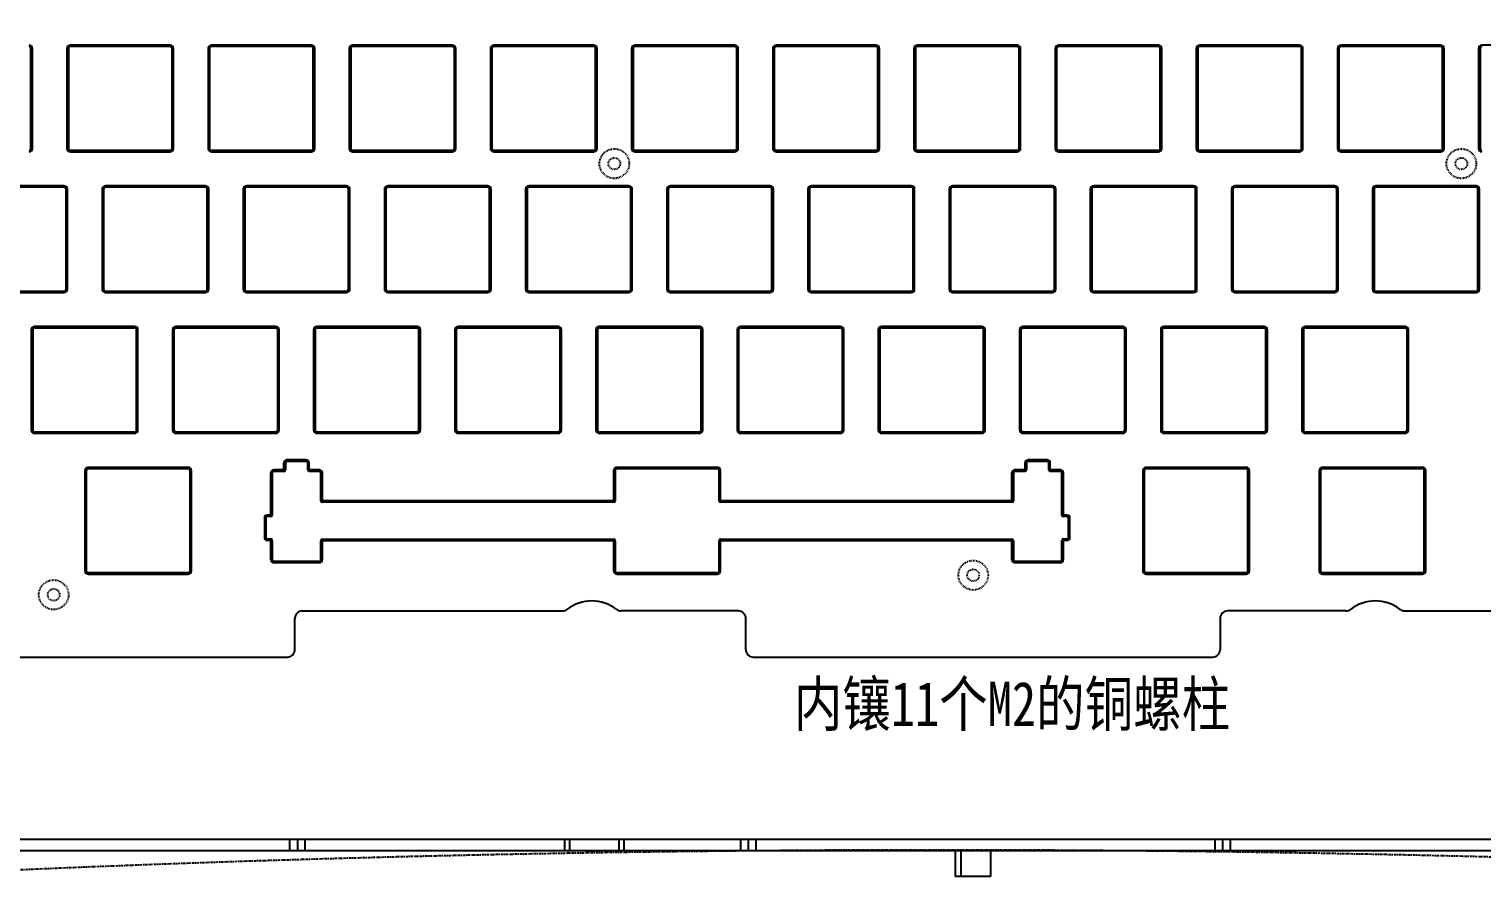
# Model space of a CAD drawing. Header units: inches. Extents: x 1285 to 1753, y 37 to 311.
# Drawn here: x 1398.5 to 1594.5, y 90.6 to 207.4 of the extents above; entities that cross this region are included whole.
import ezdxf

# ---------------------------------------------------------------- set-up
doc = ezdxf.new("R2010")
doc.units = ezdxf.units.IN
doc.header["$LTSCALE"] = 0.909449
doc.header["$MEASUREMENT"] = 0
doc.header["$PDMODE"] = 3
doc.header["$PDSIZE"] = 0.3125
for name, pattern in [('CENTER', [0.6, 0.375, -0.075, 0.075, -0.075]), ('HIDDEN', [0.2, 0.1, -0.1]), ('PHANTOM', [0.8, 0.45, -0.05, 0.1, -0.05, 0.1, -0.05])]:
    doc.linetypes.add(name, pattern=pattern)
doc.layers.get('0').update_dxf_attribs({"linetype": 'CONTINUOUS'})
doc.layers.get('Defpoints').update_dxf_attribs({"linetype": 'CONTINUOUS'})
for name, color, linetype in [('DEFAULT_2', 8, 'HIDDEN'), ('DEFAULT_3', 7, 'PHANTOM'), ('文字', 4, 'CONTINUOUS')]:
    doc.layers.add(name, color=color, linetype=linetype)
doc.styles.get("Standard").update_dxf_attribs({"font": 'txt', "width": 0.8})
doc.dimstyles.get("Standard").update_dxf_attribs({"dimtxt": 6, "dimasz": 4.5, "dimexe": 1, "dimexo": 1, "dimgap": 0.09, "dimtad": 0, "dimzin": 1, "dimdsep": 46, "dimtxsty": 'Standard', "dimcen": 0.09, "dimclrd": 5, "dimclre": 5, "dimclrt": 1, "dimadec": 0, "dimazin": 0, "dimtp": 0.01, "dimtm": 0.01, "dimtfac": 1, "dimtofl": 0, "dimtmove": 0, "dimatfit": 3, "dimfxl": 1, "dimtolj": 1, "dimtzin": 4, "dimarcsym": 0})

# ---------------------------------------------------------------- blocks, each defined once
blk = doc.blocks.new('*D6')
at = {"layer": 'DEFAULT_3', "color": 3, "linetype": 'ByBlock', "lineweight": -2, "transparency": 16777216}
for p, q in [((1348.86, 160.98), (1348.86, 304)), ((1705.56, 160.98), (1705.56, 304)), ((1353.36, 303), (1426.55, 303)), ((1701.06, 303), (1463.53, 303))]:
    blk.add_line(p, q, dxfattribs=at)
at = {"layer": 'DEFAULT_3', "color": 3, "linetype": 'ByBlock', "transparency": 16777216}
for points in [[(1353.36, 303.75), (1353.36, 302.25), (1348.86, 303)], [(1701.06, 302.25), (1701.06, 303.75), (1705.56, 303)]]:
    blk.add_solid(points, dxfattribs=at)
at = {"layer": 'Defpoints', "color": 0, "linetype": 'ByBlock', "transparency": 16777216}
for p in [(1705.56, 303), (1348.86, 159.98), (1705.56, 159.98)]:
    blk.add_point(p, dxfattribs=at)
at = {"layer": 'DEFAULT_3', "color": 3, "linetype": 'ByBlock', "transparency": 16777216, "insert": (1445.04, 303), "char_height": 6, "attachment_point": 5}
blk.add_mtext('356.70%%P0.1', dxfattribs=at)

msp = doc.modelspace()

# ---------------------------------------------------------------- linework, layer by layer
at = {"color": 7, "linetype": 'Continuous'}
for p, q in [((1398.737, 191.265), (1398.737, 204.765)), ((1398.937, 204.765), (1398.737, 204.765)), ((1398.937, 191.265), (1398.937, 204.765)), ((1403.587, 204.765), (1403.587, 191.265)), ((1403.787, 204.765), (1403.587, 204.765)), ((1403.787, 204.765), (1403.787, 191.265)), ((1404.037, 205.215), (1404.037, 205.015)), ((1417.537, 205.215), (1404.037, 205.215)), ((1417.537, 205.015), (1404.037, 205.015)), ((1417.537, 205.015), (1417.537, 205.215)), ((1417.787, 191.265), (1417.787, 204.765)), ((1417.987, 204.765), (1417.787, 204.765)), ((1417.987, 191.265), (1417.987, 204.765)), ((1422.637, 204.765), (1422.637, 191.265)), ((1422.837, 204.765), (1422.637, 204.765)), ((1422.837, 204.765), (1422.837, 191.265)), ((1423.087, 205.215), (1423.087, 205.015)), ((1436.587, 205.215), (1423.087, 205.215)), ((1436.587, 205.015), (1423.087, 205.015)), ((1436.587, 205.015), (1436.587, 205.215)), ((1436.837, 191.265), (1436.837, 204.765)), ((1437.037, 204.765), (1436.837, 204.765)), ((1437.037, 191.265), (1437.037, 204.765)), ((1441.687, 204.765), (1441.687, 191.265)), ((1441.887, 204.765), (1441.687, 204.765)), ((1441.887, 204.765), (1441.887, 191.265)), ((1442.137, 205.215), (1442.137, 205.015)), ((1455.637, 205.215), (1442.137, 205.215)), ((1455.637, 205.015), (1442.137, 205.015)), ((1455.637, 205.015), (1455.637, 205.215)), ((1455.887, 191.265), (1455.887, 204.765)), ((1456.087, 204.765), (1455.887, 204.765)), ((1456.087, 191.265), (1456.087, 204.765)), ((1460.737, 204.765), (1460.737, 191.265)), ((1460.937, 204.765), (1460.737, 204.765)), ((1460.937, 204.765), (1460.937, 191.265)), ((1461.187, 205.215), (1461.187, 205.015)), ((1474.687, 205.215), (1461.187, 205.215)), ((1474.687, 205.015), (1461.187, 205.015)), ((1474.687, 205.015), (1474.687, 205.215)), ((1474.937, 191.265), (1474.937, 204.765)), ((1475.137, 204.765), (1474.937, 204.765)), ((1475.137, 191.265), (1475.137, 204.765)), ((1479.787, 204.765), (1479.787, 191.265)), ((1479.987, 204.765), (1479.787, 204.765)), ((1479.987, 204.765), (1479.987, 191.265)), ((1480.237, 205.215), (1480.237, 205.015)), ((1493.737, 205.215), (1480.237, 205.215)), ((1493.737, 205.015), (1480.237, 205.015)), ((1493.737, 205.015), (1493.737, 205.215)), ((1493.987, 191.265), (1493.987, 204.765)), ((1494.187, 204.765), (1493.987, 204.765)), ((1494.187, 191.265), (1494.187, 204.765)), ((1498.837, 204.765), (1498.837, 191.265)), ((1499.037, 204.765), (1498.837, 204.765)), ((1499.037, 204.765), (1499.037, 191.265)), ((1499.287, 205.215), (1499.287, 205.015)), ((1512.787, 205.215), (1499.287, 205.215)), ((1512.787, 205.015), (1499.287, 205.015)), ((1512.787, 205.015), (1512.787, 205.215)), ((1513.037, 191.265), (1513.037, 204.765)), ((1513.237, 204.765), (1513.037, 204.765)), ((1513.237, 191.265), (1513.237, 204.765)), ((1517.887, 204.765), (1517.887, 191.265)), ((1518.087, 204.765), (1517.887, 204.765)), ((1518.087, 204.765), (1518.087, 191.265)), ((1518.337, 205.215), (1518.337, 205.015)), ((1531.837, 205.215), (1518.337, 205.215)), ((1531.837, 205.015), (1518.337, 205.015)), ((1531.837, 205.015), (1531.837, 205.215)), ((1532.087, 191.265), (1532.087, 204.765)), ((1532.287, 204.765), (1532.087, 204.765)), ((1532.287, 191.265), (1532.287, 204.765)), ((1536.937, 204.765), (1536.937, 191.265)), ((1537.137, 204.765), (1536.937, 204.765)), ((1537.137, 204.765), (1537.137, 191.265)), ((1537.387, 205.215), (1537.387, 205.015)), ((1550.887, 205.215), (1537.387, 205.215)), ((1550.887, 205.015), (1537.387, 205.015)), ((1550.887, 205.015), (1550.887, 205.215)), ((1551.337, 204.765), (1551.137, 204.765)), ((1551.137, 191.265), (1551.137, 204.765)), ((1551.337, 191.265), (1551.337, 204.765)), ((1556.187, 204.765), (1555.987, 204.765)), ((1555.987, 204.765), (1555.987, 191.265)), ((1556.187, 204.765), (1556.187, 191.265)), ((1569.937, 205.215), (1556.437, 205.215)), ((1556.437, 205.215), (1556.437, 205.015)), ((1569.937, 205.015), (1556.437, 205.015)), ((1569.937, 205.015), (1569.937, 205.215)), ((1570.387, 204.765), (1570.187, 204.765)), ((1570.187, 191.265), (1570.187, 204.765)), ((1570.387, 191.265), (1570.387, 204.765)), ((1575.237, 204.765), (1575.037, 204.765)), ((1575.037, 204.765), (1575.037, 191.265)), ((1575.237, 204.765), (1575.237, 191.265)), ((1588.987, 205.215), (1575.487, 205.215)), ((1575.487, 205.215), (1575.487, 205.015)), ((1588.987, 205.015), (1575.487, 205.015)), ((1588.987, 205.015), (1588.987, 205.215)), ((1589.437, 204.765), (1589.237, 204.765)), ((1589.237, 191.265), (1589.237, 204.765)), ((1589.437, 191.265), (1589.437, 204.765)), ((1594.287, 204.765), (1594.087, 204.765)), ((1594.087, 204.765), (1594.087, 191.265)), ((1594.287, 204.765), (1594.287, 191.265)), ((1608.037, 205.215), (1594.537, 205.215)), ((1398.737, 191.265), (1398.937, 191.265)), ((1403.587, 191.265), (1403.787, 191.265)), ((1404.037, 191.015), (1404.037, 190.815)), ((1404.037, 191.015), (1417.537, 191.015)), ((1404.037, 190.815), (1417.537, 190.815)), ((1417.537, 190.815), (1417.537, 191.015)), ((1417.787, 191.265), (1417.987, 191.265)), ((1422.637, 191.265), (1422.837, 191.265)), ((1423.087, 191.015), (1423.087, 190.815)), ((1423.087, 191.015), (1436.587, 191.015)), ((1423.087, 190.815), (1436.587, 190.815)), ((1436.587, 190.815), (1436.587, 191.015)), ((1436.837, 191.265), (1437.037, 191.265)), ((1441.687, 191.265), (1441.887, 191.265)), ((1442.137, 191.015), (1442.137, 190.815)), ((1442.137, 191.015), (1455.637, 191.015)), ((1442.137, 190.815), (1455.637, 190.815)), ((1455.637, 190.815), (1455.637, 191.015)), ((1455.887, 191.265), (1456.087, 191.265)), ((1460.737, 191.265), (1460.937, 191.265)), ((1461.187, 191.015), (1461.187, 190.815)), ((1461.187, 191.015), (1474.687, 191.015)), ((1461.187, 190.815), (1474.687, 190.815)), ((1474.687, 190.815), (1474.687, 191.015)), ((1474.937, 191.265), (1475.137, 191.265)), ((1479.787, 191.265), (1479.987, 191.265)), ((1480.237, 191.015), (1480.237, 190.815)), ((1480.237, 191.015), (1493.737, 191.015)), ((1480.237, 190.815), (1493.737, 190.815)), ((1493.737, 190.815), (1493.737, 191.015)), ((1493.987, 191.265), (1494.187, 191.265)), ((1498.837, 191.265), (1499.037, 191.265)), ((1499.287, 191.015), (1499.287, 190.815)), ((1499.287, 191.015), (1512.787, 191.015)), ((1499.287, 190.815), (1512.787, 190.815)), ((1512.787, 190.815), (1512.787, 191.015)), ((1513.037, 191.265), (1513.237, 191.265)), ((1517.887, 191.265), (1518.087, 191.265)), ((1518.337, 191.015), (1518.337, 190.815)), ((1518.337, 191.015), (1531.837, 191.015)), ((1518.337, 190.815), (1531.837, 190.815)), ((1531.837, 190.815), (1531.837, 191.015)), ((1532.087, 191.265), (1532.287, 191.265)), ((1536.937, 191.265), (1537.137, 191.265)), ((1537.387, 191.015), (1550.887, 191.015)), ((1537.387, 191.015), (1537.387, 190.815)), ((1537.387, 190.815), (1550.887, 190.815)), ((1550.887, 190.815), (1550.887, 191.015)), ((1551.137, 191.265), (1551.337, 191.265)), ((1555.987, 191.265), (1556.187, 191.265)), ((1556.437, 191.015), (1569.937, 191.015)), ((1556.437, 191.015), (1556.437, 190.815)), ((1556.437, 190.815), (1569.937, 190.815)), ((1569.937, 190.815), (1569.937, 191.015)), ((1570.187, 191.265), (1570.387, 191.265)), ((1575.037, 191.265), (1575.237, 191.265)), ((1575.487, 191.015), (1588.987, 191.015)), ((1575.487, 191.015), (1575.487, 190.815)), ((1575.487, 190.815), (1588.987, 190.815)), ((1588.987, 190.815), (1588.987, 191.015)), ((1589.237, 191.265), (1589.437, 191.265)), ((1594.087, 191.265), (1594.287, 191.265)), ((1403.237, 186.215), (1389.737, 186.215)), ((1403.237, 186.015), (1389.737, 186.015)), ((1403.237, 186.015), (1403.237, 186.215)), ((1403.487, 172.265), (1403.487, 185.765)), ((1403.687, 185.765), (1403.487, 185.765)), ((1403.687, 172.265), (1403.687, 185.765)), ((1408.337, 185.765), (1408.337, 172.265)), ((1408.537, 185.765), (1408.337, 185.765)), ((1408.537, 185.765), (1408.537, 172.265)), ((1408.787, 186.215), (1408.787, 186.015)), ((1422.287, 186.215), (1408.787, 186.215)), ((1422.287, 186.015), (1408.787, 186.015)), ((1422.287, 186.015), (1422.287, 186.215)), ((1422.537, 172.265), (1422.537, 185.765)), ((1422.737, 185.765), (1422.537, 185.765)), ((1422.737, 172.265), (1422.737, 185.765)), ((1427.387, 185.765), (1427.387, 172.265)), ((1427.587, 185.765), (1427.387, 185.765)), ((1427.587, 185.765), (1427.587, 172.265)), ((1427.837, 186.215), (1427.837, 186.015)), ((1441.337, 186.215), (1427.837, 186.215)), ((1441.337, 186.015), (1427.837, 186.015)), ((1441.337, 186.015), (1441.337, 186.215)), ((1441.587, 172.265), (1441.587, 185.765)), ((1441.787, 185.765), (1441.587, 185.765)), ((1441.787, 172.265), (1441.787, 185.765)), ((1446.437, 185.765), (1446.437, 172.265)), ((1446.637, 185.765), (1446.437, 185.765)), ((1446.637, 185.765), (1446.637, 172.265)), ((1446.887, 186.215), (1446.887, 186.015)), ((1460.387, 186.215), (1446.887, 186.215)), ((1460.387, 186.015), (1446.887, 186.015)), ((1460.387, 186.015), (1460.387, 186.215)), ((1460.637, 172.265), (1460.637, 185.765)), ((1460.837, 185.765), (1460.637, 185.765)), ((1460.837, 172.265), (1460.837, 185.765)), ((1465.487, 185.765), (1465.487, 172.265)), ((1465.687, 185.765), (1465.487, 185.765)), ((1465.687, 185.765), (1465.687, 172.265)), ((1465.937, 186.215), (1465.937, 186.015)), ((1479.437, 186.215), (1465.937, 186.215)), ((1479.437, 186.015), (1465.937, 186.015)), ((1479.437, 186.015), (1479.437, 186.215)), ((1479.687, 172.265), (1479.687, 185.765)), ((1479.887, 185.765), (1479.687, 185.765)), ((1479.887, 172.265), (1479.887, 185.765)), ((1484.537, 185.765), (1484.537, 172.265)), ((1484.737, 185.765), (1484.537, 185.765)), ((1484.737, 185.765), (1484.737, 172.265)), ((1484.987, 186.215), (1484.987, 186.015)), ((1498.487, 186.215), (1484.987, 186.215)), ((1498.487, 186.015), (1484.987, 186.015)), ((1498.487, 186.015), (1498.487, 186.215)), ((1498.737, 172.265), (1498.737, 185.765)), ((1498.937, 185.765), (1498.737, 185.765)), ((1498.937, 172.265), (1498.937, 185.765)), ((1503.587, 185.765), (1503.587, 172.265)), ((1503.787, 185.765), (1503.587, 185.765)), ((1503.787, 185.765), (1503.787, 172.265)), ((1504.037, 186.215), (1504.037, 186.015)), ((1517.537, 186.215), (1504.037, 186.215)), ((1517.537, 186.015), (1504.037, 186.015)), ((1517.537, 186.015), (1517.537, 186.215)), ((1517.787, 172.265), (1517.787, 185.765)), ((1517.987, 185.765), (1517.787, 185.765)), ((1517.987, 172.265), (1517.987, 185.765)), ((1522.637, 185.765), (1522.637, 172.265)), ((1522.837, 185.765), (1522.637, 185.765)), ((1522.837, 185.765), (1522.837, 172.265)), ((1523.087, 186.215), (1523.087, 186.015)), ((1536.587, 186.215), (1523.087, 186.215)), ((1536.587, 186.015), (1523.087, 186.015)), ((1536.587, 186.015), (1536.587, 186.215)), ((1537.037, 185.765), (1536.837, 185.765)), ((1536.837, 172.265), (1536.837, 185.765)), ((1537.037, 172.265), (1537.037, 185.765)), ((1541.887, 185.765), (1541.687, 185.765)), ((1541.687, 185.765), (1541.687, 172.265)), ((1541.887, 185.765), (1541.887, 172.265)), ((1555.637, 186.215), (1542.137, 186.215)), ((1542.137, 186.215), (1542.137, 186.015)), ((1555.637, 186.015), (1542.137, 186.015)), ((1555.637, 186.015), (1555.637, 186.215)), ((1556.087, 185.765), (1555.887, 185.765)), ((1555.887, 172.265), (1555.887, 185.765)), ((1556.087, 172.265), (1556.087, 185.765)), ((1560.937, 185.765), (1560.737, 185.765)), ((1560.737, 185.765), (1560.737, 172.265)), ((1560.937, 185.765), (1560.937, 172.265)), ((1574.687, 186.215), (1561.187, 186.215)), ((1561.187, 186.215), (1561.187, 186.015)), ((1574.687, 186.015), (1561.187, 186.015)), ((1574.687, 186.015), (1574.687, 186.215)), ((1575.137, 185.765), (1574.937, 185.765)), ((1574.937, 172.265), (1574.937, 185.765)), ((1575.137, 172.265), (1575.137, 185.765)), ((1579.987, 185.765), (1579.787, 185.765)), ((1579.787, 185.765), (1579.787, 172.265)), ((1579.987, 185.765), (1579.987, 172.265)), ((1593.737, 186.215), (1580.237, 186.215)), ((1580.237, 186.215), (1580.237, 186.015)), ((1593.737, 186.015), (1580.237, 186.015)), ((1593.737, 186.015), (1593.737, 186.215)), ((1594.187, 185.765), (1593.987, 185.765)), ((1593.987, 172.265), (1593.987, 185.765)), ((1594.187, 172.265), (1594.187, 185.765)), ((1389.737, 172.015), (1403.237, 172.015)), ((1389.737, 171.815), (1403.237, 171.815)), ((1403.237, 171.815), (1403.237, 172.015)), ((1403.487, 172.265), (1403.687, 172.265)), ((1408.337, 172.265), (1408.537, 172.265)), ((1408.787, 172.015), (1408.787, 171.815)), ((1408.787, 172.015), (1422.287, 172.015)), ((1408.787, 171.815), (1422.287, 171.815)), ((1422.287, 171.815), (1422.287, 172.015)), ((1422.537, 172.265), (1422.737, 172.265)), ((1427.387, 172.265), (1427.587, 172.265)), ((1427.837, 172.015), (1427.837, 171.815)), ((1427.837, 172.015), (1441.337, 172.015)), ((1427.837, 171.815), (1441.337, 171.815)), ((1441.337, 171.815), (1441.337, 172.015)), ((1441.587, 172.265), (1441.787, 172.265)), ((1446.437, 172.265), (1446.637, 172.265)), ((1446.887, 172.015), (1446.887, 171.815)), ((1446.887, 172.015), (1460.387, 172.015)), ((1446.887, 171.815), (1460.387, 171.815)), ((1460.387, 171.815), (1460.387, 172.015)), ((1460.637, 172.265), (1460.837, 172.265)), ((1465.487, 172.265), (1465.687, 172.265)), ((1465.937, 172.015), (1465.937, 171.815)), ((1465.937, 172.015), (1479.437, 172.015)), ((1465.937, 171.815), (1479.437, 171.815)), ((1479.437, 171.815), (1479.437, 172.015)), ((1479.687, 172.265), (1479.887, 172.265)), ((1484.537, 172.265), (1484.737, 172.265)), ((1484.987, 172.015), (1484.987, 171.815)), ((1484.987, 172.015), (1498.487, 172.015)), ((1484.987, 171.815), (1498.487, 171.815)), ((1498.487, 171.815), (1498.487, 172.015)), ((1498.737, 172.265), (1498.937, 172.265)), ((1503.587, 172.265), (1503.787, 172.265)), ((1504.037, 172.015), (1504.037, 171.815)), ((1504.037, 172.015), (1517.537, 172.015)), ((1504.037, 171.815), (1517.537, 171.815)), ((1517.537, 171.815), (1517.537, 172.015)), ((1517.787, 172.265), (1517.987, 172.265)), ((1522.637, 172.265), (1522.837, 172.265)), ((1523.087, 172.015), (1536.587, 172.015)), ((1523.087, 172.015), (1523.087, 171.815)), ((1523.087, 171.815), (1536.587, 171.815)), ((1536.587, 171.815), (1536.587, 172.015)), ((1536.837, 172.265), (1537.037, 172.265)), ((1541.687, 172.265), (1541.887, 172.265)), ((1542.137, 172.015), (1555.637, 172.015)), ((1542.137, 172.015), (1542.137, 171.815)), ((1542.137, 171.815), (1555.637, 171.815)), ((1555.637, 171.815), (1555.637, 172.015)), ((1555.887, 172.265), (1556.087, 172.265)), ((1560.737, 172.265), (1560.937, 172.265)), ((1561.187, 172.015), (1574.687, 172.015)), ((1561.187, 172.015), (1561.187, 171.815)), ((1561.187, 171.815), (1574.687, 171.815)), ((1574.687, 171.815), (1574.687, 172.015)), ((1574.937, 172.265), (1575.137, 172.265)), ((1579.787, 172.265), (1579.987, 172.265)), ((1580.237, 172.015), (1593.737, 172.015)), ((1580.237, 172.015), (1580.237, 171.815)), ((1580.237, 171.815), (1593.737, 171.815)), ((1593.737, 171.815), (1593.737, 172.015)), ((1593.987, 172.265), (1594.187, 172.265)), ((1398.787, 166.765), (1398.787, 153.265)), ((1398.987, 166.765), (1398.787, 166.765)), ((1398.987, 166.765), (1398.987, 153.265)), ((1399.237, 167.215), (1399.237, 167.015)), ((1412.737, 167.215), (1399.237, 167.215)), ((1412.737, 167.015), (1399.237, 167.015)), ((1412.737, 167.015), (1412.737, 167.215)), ((1412.987, 153.265), (1412.987, 166.765)), ((1413.187, 166.765), (1412.987, 166.765)), ((1413.187, 153.265), (1413.187, 166.765)), ((1417.837, 166.765), (1417.837, 153.265)), ((1418.037, 166.765), (1417.837, 166.765)), ((1418.037, 166.765), (1418.037, 153.265)), ((1418.287, 167.215), (1418.287, 167.015)), ((1431.787, 167.215), (1418.287, 167.215)), ((1431.787, 167.015), (1418.287, 167.015)), ((1431.787, 167.015), (1431.787, 167.215)), ((1432.037, 153.265), (1432.037, 166.765)), ((1432.237, 166.765), (1432.037, 166.765)), ((1432.237, 153.265), (1432.237, 166.765)), ((1436.887, 166.765), (1436.887, 153.265)), ((1437.087, 166.765), (1436.887, 166.765)), ((1437.087, 166.765), (1437.087, 153.265)), ((1437.337, 167.215), (1437.337, 167.015)), ((1450.837, 167.215), (1437.337, 167.215)), ((1450.837, 167.015), (1437.337, 167.015)), ((1450.837, 167.015), (1450.837, 167.215)), ((1451.087, 153.265), (1451.087, 166.765)), ((1451.287, 166.765), (1451.087, 166.765)), ((1451.287, 153.265), (1451.287, 166.765)), ((1455.937, 166.765), (1455.937, 153.265)), ((1456.137, 166.765), (1455.937, 166.765)), ((1456.137, 166.765), (1456.137, 153.265)), ((1456.387, 167.215), (1456.387, 167.015)), ((1469.887, 167.215), (1456.387, 167.215)), ((1469.887, 167.015), (1456.387, 167.015)), ((1469.887, 167.015), (1469.887, 167.215)), ((1470.137, 153.265), (1470.137, 166.765)), ((1470.337, 166.765), (1470.137, 166.765)), ((1470.337, 153.265), (1470.337, 166.765)), ((1474.987, 166.765), (1474.987, 153.265)), ((1475.187, 166.765), (1474.987, 166.765)), ((1475.187, 166.765), (1475.187, 153.265)), ((1475.437, 167.215), (1475.437, 167.015)), ((1488.937, 167.215), (1475.437, 167.215)), ((1488.937, 167.015), (1475.437, 167.015)), ((1488.937, 167.015), (1488.937, 167.215)), ((1489.187, 153.265), (1489.187, 166.765)), ((1489.387, 166.765), (1489.187, 166.765)), ((1489.387, 153.265), (1489.387, 166.765)), ((1494.037, 166.765), (1494.037, 153.265)), ((1494.237, 166.765), (1494.037, 166.765)), ((1494.237, 166.765), (1494.237, 153.265)), ((1494.487, 167.215), (1494.487, 167.015)), ((1507.987, 167.215), (1494.487, 167.215)), ((1507.987, 167.015), (1494.487, 167.015)), ((1507.987, 167.015), (1507.987, 167.215)), ((1508.437, 166.765), (1508.237, 166.765)), ((1508.237, 153.265), (1508.237, 166.765)), ((1508.437, 153.265), (1508.437, 166.765)), ((1513.287, 166.765), (1513.087, 166.765)), ((1513.087, 166.765), (1513.087, 153.265)), ((1513.287, 166.765), (1513.287, 153.265)), ((1527.037, 167.215), (1513.537, 167.215)), ((1513.537, 167.215), (1513.537, 167.015)), ((1527.037, 167.015), (1513.537, 167.015)), ((1527.037, 167.015), (1527.037, 167.215)), ((1527.487, 166.765), (1527.287, 166.765)), ((1527.287, 153.265), (1527.287, 166.765)), ((1527.487, 153.265), (1527.487, 166.765)), ((1532.337, 166.765), (1532.137, 166.765)), ((1532.137, 166.765), (1532.137, 153.265)), ((1532.337, 166.765), (1532.337, 153.265)), ((1546.087, 167.215), (1532.587, 167.215)), ((1532.587, 167.215), (1532.587, 167.015)), ((1546.087, 167.015), (1532.587, 167.015)), ((1546.087, 167.015), (1546.087, 167.215)), ((1546.537, 166.765), (1546.337, 166.765)), ((1546.337, 153.265), (1546.337, 166.765)), ((1546.537, 153.265), (1546.537, 166.765)), ((1551.387, 166.765), (1551.187, 166.765)), ((1551.187, 166.765), (1551.187, 153.265)), ((1551.387, 166.765), (1551.387, 153.265)), ((1565.137, 167.215), (1551.637, 167.215)), ((1551.637, 167.215), (1551.637, 167.015)), ((1565.137, 167.015), (1551.637, 167.015)), ((1565.137, 167.015), (1565.137, 167.215)), ((1565.587, 166.765), (1565.387, 166.765)), ((1565.387, 153.265), (1565.387, 166.765)), ((1565.587, 153.265), (1565.587, 166.765)), ((1570.437, 166.765), (1570.237, 166.765)), ((1570.237, 166.765), (1570.237, 153.265)), ((1570.437, 166.765), (1570.437, 153.265)), ((1584.187, 167.215), (1570.687, 167.215)), ((1570.687, 167.215), (1570.687, 167.015)), ((1584.187, 167.015), (1570.687, 167.015)), ((1584.187, 167.015), (1584.187, 167.215)), ((1584.637, 166.765), (1584.437, 166.765)), ((1584.437, 153.265), (1584.437, 166.765)), ((1584.637, 153.265), (1584.637, 166.765)), ((1398.787, 153.265), (1398.987, 153.265)), ((1399.237, 153.015), (1399.237, 152.815)), ((1399.237, 153.015), (1412.737, 153.015)), ((1412.737, 152.815), (1412.737, 153.015)), ((1412.987, 153.265), (1413.187, 153.265)), ((1417.837, 153.265), (1418.037, 153.265)), ((1418.287, 153.015), (1418.287, 152.815)), ((1418.287, 153.015), (1431.787, 153.015)), ((1431.787, 152.815), (1431.787, 153.015)), ((1432.037, 153.265), (1432.237, 153.265)), ((1436.887, 153.265), (1437.087, 153.265)), ((1437.337, 153.015), (1437.337, 152.815)), ((1437.337, 153.015), (1450.837, 153.015)), ((1450.837, 152.815), (1450.837, 153.015)), ((1451.087, 153.265), (1451.287, 153.265)), ((1455.937, 153.265), (1456.137, 153.265)), ((1456.387, 153.015), (1456.387, 152.815)), ((1456.387, 153.015), (1469.887, 153.015)), ((1469.887, 152.815), (1469.887, 153.015)), ((1470.137, 153.265), (1470.337, 153.265)), ((1474.987, 153.265), (1475.187, 153.265)), ((1475.437, 153.015), (1475.437, 152.815)), ((1475.437, 153.015), (1488.937, 153.015)), ((1488.937, 152.815), (1488.937, 153.015)), ((1489.187, 153.265), (1489.387, 153.265)), ((1494.037, 153.265), (1494.237, 153.265)), ((1494.487, 153.015), (1507.987, 153.015)), ((1494.487, 153.015), (1494.487, 152.815)), ((1507.987, 152.815), (1507.987, 153.015)), ((1508.237, 153.265), (1508.437, 153.265)), ((1513.087, 153.265), (1513.287, 153.265)), ((1513.537, 153.015), (1527.037, 153.015)), ((1513.537, 153.015), (1513.537, 152.815)), ((1527.037, 152.815), (1527.037, 153.015)), ((1527.287, 153.265), (1527.487, 153.265)), ((1532.137, 153.265), (1532.337, 153.265)), ((1532.587, 153.015), (1546.087, 153.015)), ((1532.587, 153.015), (1532.587, 152.815)), ((1546.087, 152.815), (1546.087, 153.015)), ((1546.337, 153.265), (1546.537, 153.265)), ((1551.187, 153.265), (1551.387, 153.265)), ((1551.637, 153.015), (1565.137, 153.015)), ((1551.637, 153.015), (1551.637, 152.815)), ((1565.137, 152.815), (1565.137, 153.015)), ((1565.387, 153.265), (1565.587, 153.265)), ((1570.237, 153.265), (1570.437, 153.265)), ((1570.687, 153.015), (1584.187, 153.015)), ((1570.687, 153.015), (1570.687, 152.815)), ((1584.187, 152.815), (1584.187, 153.015)), ((1584.437, 153.265), (1584.637, 153.265)), ((1399.237, 152.815), (1412.737, 152.815)), ((1418.287, 152.815), (1431.787, 152.815)), ((1437.337, 152.815), (1450.837, 152.815)), ((1456.387, 152.815), (1469.887, 152.815)), ((1475.437, 152.815), (1488.937, 152.815)), ((1494.487, 152.815), (1507.987, 152.815)), ((1513.537, 152.815), (1527.037, 152.815)), ((1532.587, 152.815), (1546.087, 152.815)), ((1551.637, 152.815), (1565.137, 152.815)), ((1570.687, 152.815), (1584.187, 152.815)), ((1433.287, 149.22), (1433.287, 149.02)), ((1435.887, 149.22), (1433.287, 149.22)), ((1435.887, 149.02), (1433.287, 149.02)), ((1435.887, 149.02), (1435.887, 149.22)), ((1535.887, 149.22), (1533.287, 149.22)), ((1533.287, 149.22), (1533.287, 149.02)), ((1535.887, 149.02), (1533.287, 149.02)), ((1535.887, 149.02), (1535.887, 149.22)), ((1406.012, 147.765), (1406.012, 134.265)), ((1406.212, 147.765), (1406.012, 147.765)), ((1406.212, 147.765), (1406.212, 134.265)), ((1406.462, 148.215), (1406.462, 148.015)), ((1419.962, 148.215), (1406.462, 148.215)), ((1419.962, 148.015), (1406.462, 148.015)), ((1419.962, 148.015), (1419.962, 148.215)), ((1420.212, 134.265), (1420.212, 147.765)), ((1420.412, 147.765), (1420.212, 147.765)), ((1420.412, 134.265), (1420.412, 147.765)), ((1431.112, 141.57), (1431.112, 147.47)), ((1431.312, 147.47), (1431.112, 147.47)), ((1431.312, 147.47), (1431.312, 141.77)), ((1431.512, 147.87), (1431.512, 147.67)), ((1433.087, 147.87), (1431.512, 147.87)), ((1432.887, 147.67), (1431.512, 147.67)), ((1432.887, 147.67), (1432.887, 148.82)), ((1433.087, 148.82), (1432.887, 148.82)), ((1433.087, 148.82), (1433.087, 147.87)), ((1436.087, 147.87), (1436.087, 148.82)), ((1436.287, 148.82), (1436.087, 148.82)), ((1437.662, 147.87), (1436.087, 147.87)), ((1436.287, 147.67), (1436.287, 148.82)), ((1437.662, 147.67), (1436.287, 147.67)), ((1437.662, 147.67), (1437.662, 147.87)), ((1437.862, 143.715), (1437.862, 147.47)), ((1438.062, 147.47), (1437.862, 147.47)), ((1438.062, 143.515), (1438.062, 147.47)), ((1477.387, 143.515), (1477.387, 147.815)), ((1477.587, 147.815), (1477.387, 147.815)), ((1477.587, 147.815), (1477.587, 143.715)), ((1477.787, 148.215), (1477.787, 148.015)), ((1491.387, 148.215), (1477.787, 148.215)), ((1491.387, 148.015), (1477.787, 148.015)), ((1491.387, 148.015), (1491.387, 148.215)), ((1491.787, 147.815), (1491.587, 147.815)), ((1491.587, 143.715), (1491.587, 147.815)), ((1491.787, 143.515), (1491.787, 147.815)), ((1531.312, 147.47), (1531.112, 147.47)), ((1531.112, 143.515), (1531.112, 147.47)), ((1531.312, 147.47), (1531.312, 143.715)), ((1533.087, 147.87), (1531.512, 147.87)), ((1531.512, 147.87), (1531.512, 147.67)), ((1532.887, 147.67), (1531.512, 147.67)), ((1533.087, 148.82), (1532.887, 148.82)), ((1532.887, 147.67), (1532.887, 148.82)), ((1533.087, 148.82), (1533.087, 147.87)), ((1536.287, 148.82), (1536.087, 148.82)), ((1536.087, 147.87), (1536.087, 148.82)), ((1537.662, 147.87), (1536.087, 147.87)), ((1536.287, 147.67), (1536.287, 148.82)), ((1537.662, 147.67), (1536.287, 147.67)), ((1537.662, 147.67), (1537.662, 147.87)), ((1538.062, 147.47), (1537.862, 147.47)), ((1537.862, 141.77), (1537.862, 147.47)), ((1538.062, 141.57), (1538.062, 147.47)), ((1548.962, 147.765), (1548.762, 147.765)), ((1548.762, 147.765), (1548.762, 134.265)), ((1548.962, 147.765), (1548.962, 134.265)), ((1562.712, 148.215), (1549.212, 148.215)), ((1549.212, 148.215), (1549.212, 148.015)), ((1562.712, 148.015), (1549.212, 148.015)), ((1562.712, 148.015), (1562.712, 148.215)), ((1563.162, 147.765), (1562.962, 147.765)), ((1562.962, 134.265), (1562.962, 147.765)), ((1563.162, 134.265), (1563.162, 147.765)), ((1572.762, 147.765), (1572.562, 147.765)), ((1572.562, 147.765), (1572.562, 134.265)), ((1572.762, 147.765), (1572.762, 134.265)), ((1586.512, 148.215), (1573.012, 148.215)), ((1573.012, 148.215), (1573.012, 148.015)), ((1586.512, 148.015), (1573.012, 148.015)), ((1586.512, 148.015), (1586.512, 148.215)), ((1586.962, 147.765), (1586.762, 147.765)), ((1586.762, 134.265), (1586.762, 147.765)), ((1586.962, 134.265), (1586.962, 147.765)), ((1477.587, 143.715), (1437.862, 143.715)), ((1477.387, 143.515), (1438.062, 143.515)), ((1531.312, 143.715), (1491.587, 143.715)), ((1531.112, 143.515), (1491.787, 143.515)), ((1430.237, 141.37), (1430.237, 138.76)), ((1430.437, 141.37), (1430.237, 141.37)), ((1430.437, 141.37), (1430.437, 138.76)), ((1430.637, 141.77), (1430.637, 141.57)), ((1431.312, 141.77), (1430.637, 141.77)), ((1431.112, 141.57), (1430.637, 141.57)), ((1538.537, 141.77), (1537.862, 141.77)), ((1538.537, 141.57), (1538.062, 141.57)), ((1538.537, 141.57), (1538.537, 141.77)), ((1538.937, 141.37), (1538.737, 141.37)), ((1538.737, 138.76), (1538.737, 141.37)), ((1538.937, 138.76), (1538.937, 141.37)), ((1430.237, 138.76), (1430.437, 138.76)), ((1430.637, 138.56), (1430.637, 138.36)), ((1430.637, 138.56), (1431.112, 138.56)), ((1431.312, 138.36), (1430.637, 138.36)), ((1431.112, 135.76), (1431.112, 138.56)), ((1431.312, 138.36), (1431.312, 135.76)), ((1437.862, 135.76), (1437.862, 138.315)), ((1477.587, 138.315), (1437.862, 138.315)), ((1438.062, 135.76), (1438.062, 138.515)), ((1438.062, 138.515), (1477.387, 138.515)), ((1477.387, 134.215), (1477.387, 138.515)), ((1477.587, 138.315), (1477.587, 134.215)), ((1531.312, 138.315), (1491.587, 138.315)), ((1491.587, 134.215), (1491.587, 138.315)), ((1491.787, 138.515), (1531.112, 138.515)), ((1491.787, 134.215), (1491.787, 138.515)), ((1531.112, 135.76), (1531.112, 138.515)), ((1531.312, 138.315), (1531.312, 135.76)), ((1538.537, 138.36), (1537.862, 138.36)), ((1537.862, 135.76), (1537.862, 138.36)), ((1538.062, 138.56), (1538.537, 138.56)), ((1538.062, 135.76), (1538.062, 138.56)), ((1538.537, 138.36), (1538.537, 138.56)), ((1538.737, 138.76), (1538.937, 138.76)), ((1431.112, 135.76), (1431.312, 135.76)), ((1431.512, 135.56), (1431.512, 135.36)), ((1431.512, 135.56), (1437.662, 135.56)), ((1431.512, 135.36), (1437.662, 135.36)), ((1437.662, 135.36), (1437.662, 135.56)), ((1437.862, 135.76), (1438.062, 135.76)), ((1531.112, 135.76), (1531.312, 135.76)), ((1531.512, 135.56), (1537.662, 135.56)), ((1531.512, 135.56), (1531.512, 135.36)), ((1531.512, 135.36), (1537.662, 135.36)), ((1537.662, 135.36), (1537.662, 135.56)), ((1537.862, 135.76), (1538.062, 135.76)), ((1406.012, 134.265), (1406.212, 134.265)), ((1406.462, 134.015), (1406.462, 133.815)), ((1406.462, 134.015), (1419.962, 134.015)), ((1406.462, 133.815), (1419.962, 133.815)), ((1419.962, 133.815), (1419.962, 134.015)), ((1420.212, 134.265), (1420.412, 134.265)), ((1477.387, 134.215), (1477.587, 134.215)), ((1477.787, 134.015), (1477.787, 133.815)), ((1477.787, 134.015), (1491.387, 134.015)), ((1477.787, 133.815), (1491.387, 133.815)), ((1491.387, 133.815), (1491.387, 134.015)), ((1491.587, 134.215), (1491.787, 134.215)), ((1548.762, 134.265), (1548.962, 134.265)), ((1549.212, 134.015), (1562.712, 134.015)), ((1549.212, 134.015), (1549.212, 133.815)), ((1549.212, 133.815), (1562.712, 133.815)), ((1562.712, 133.815), (1562.712, 134.015)), ((1562.962, 134.265), (1563.162, 134.265)), ((1572.562, 134.265), (1572.762, 134.265)), ((1573.012, 134.015), (1586.512, 134.015)), ((1573.012, 134.015), (1573.012, 133.815)), ((1573.012, 133.815), (1586.512, 133.815)), ((1586.512, 133.815), (1586.512, 134.015)), ((1586.762, 134.265), (1586.962, 134.265)), ((1434.355, 123.6), (1434.355, 127.832)), ((1435.355, 128.832), (1470.457, 128.832)), ((1494.207, 128.832), (1478.396, 128.832)), ((1495.207, 123.6), (1495.207, 127.832)), ((1559.206, 127.832), (1559.206, 123.6)), ((1576.187, 128.832), (1560.206, 128.832)), ((1584.126, 128.832), (1618.957, 128.832)), ((1371.356, 122.6), (1433.355, 122.6)), ((1496.207, 122.6), (1558.206, 122.6)), ((1349.198, 98.011), (1705.898, 98.011)), ((1349.198, 96.511), (1705.898, 96.511)), ((1433.697, 96.511), (1433.697, 98.011)), ((1434.697, 98.011), (1434.697, 96.511)), ((1435.697, 98.011), (1435.697, 96.511)), ((1470.798, 96.511), (1470.798, 98.011)), ((1471.409, 98.011), (1471.409, 96.511)), ((1478.127, 96.511), (1478.127, 98.011)), ((1478.738, 98.011), (1478.738, 96.511)), ((1494.549, 96.511), (1494.549, 98.011)), ((1495.549, 96.511), (1495.549, 98.011)), ((1496.549, 98.011), (1496.549, 96.511)), ((1523.434, 96.511), (1523.434, 93.011)), ((1524.233, 96.511), (1524.233, 93.011)), ((1528.233, 96.511), (1528.233, 93.011)), ((1558.548, 96.511), (1558.548, 98.011)), ((1559.548, 98.011), (1559.548, 96.511)), ((1560.548, 98.011), (1560.548, 96.511)), ((1524.187, 93.011), (1523.434, 93.011)), ((1528.233, 93.011), (1524.233, 93.011))]:
    msp.add_line(p, q, dxfattribs=at)
for centre, radius, start, end in [((1398.487, 204.765), 0.45, 0.00003, 89.99997), ((1398.487, 204.765), 0.25, 0, 90.00003), ((1404.037, 204.765), 0.45, 90.00003, 179.99997), ((1404.037, 204.765), 0.25, 90, 180.00003), ((1417.537, 204.765), 0.45, 0.00003, 89.99997), ((1417.537, 204.765), 0.25, 0, 90.00003), ((1423.087, 204.765), 0.45, 90.00003, 179.99997), ((1423.087, 204.765), 0.25, 90, 180.00003), ((1436.587, 204.765), 0.45, 0.00003, 89.99997), ((1436.587, 204.765), 0.25, 0, 90.00003), ((1442.137, 204.765), 0.45, 90.00003, 179.99997), ((1442.137, 204.765), 0.25, 90, 180.00003), ((1455.637, 204.765), 0.45, 0.00003, 89.99997), ((1455.637, 204.765), 0.25, 0, 90.00003), ((1461.187, 204.765), 0.45, 90.00003, 179.99997), ((1461.187, 204.765), 0.25, 90, 180.00003), ((1474.687, 204.765), 0.45, 0.00003, 89.99997), ((1474.687, 204.765), 0.25, 0, 90.00003), ((1480.237, 204.765), 0.45, 90.00003, 179.99997), ((1480.237, 204.765), 0.25, 90, 180.00003), ((1493.737, 204.765), 0.45, 0.00003, 89.99997), ((1493.737, 204.765), 0.25, 0, 90.00003), ((1499.287, 204.765), 0.45, 90.00003, 179.99997), ((1499.287, 204.765), 0.25, 90, 180.00003), ((1512.787, 204.765), 0.45, 0.00003, 89.99997), ((1512.787, 204.765), 0.25, 0, 90.00003), ((1518.337, 204.765), 0.45, 90.00003, 179.99997), ((1518.337, 204.765), 0.25, 90, 180.00003), ((1531.837, 204.765), 0.45, 0.00003, 89.99997), ((1531.837, 204.765), 0.25, 0, 90.00003), ((1537.387, 204.765), 0.45, 90.00003, 179.99997), ((1537.387, 204.765), 0.25, 90, 180.00003), ((1550.887, 204.765), 0.45, 0.00003, 89.99997), ((1550.887, 204.765), 0.25, 0, 90.00003), ((1556.437, 204.765), 0.45, 90.00003, 179.99997), ((1556.437, 204.765), 0.25, 90, 180.00003), ((1569.937, 204.765), 0.45, 0.00003, 89.99997), ((1569.937, 204.765), 0.25, 0, 90.00003), ((1575.487, 204.765), 0.45, 90.00003, 179.99997), ((1575.487, 204.765), 0.25, 90, 180.00003), ((1588.987, 204.765), 0.45, 0.00003, 89.99997), ((1588.987, 204.765), 0.25, 0, 90.00003), ((1594.537, 204.765), 0.45, 90.00003, 179.99997), ((1594.537, 204.765), 0.25, 90, 180.00003), ((1398.487, 191.265), 0.45, 270.00003, 359.99997), ((1398.487, 191.265), 0.25, 270, 360), ((1404.037, 191.265), 0.45, 180.00003, 269.99997), ((1404.037, 191.265), 0.25, 180, 270.00003), ((1417.537, 191.265), 0.45, 270.00003, 359.99997), ((1417.537, 191.265), 0.25, 270, 360), ((1423.087, 191.265), 0.45, 180.00003, 269.99997), ((1423.087, 191.265), 0.25, 180, 270.00003), ((1436.587, 191.265), 0.45, 270.00003, 359.99997), ((1436.587, 191.265), 0.25, 270, 360), ((1442.137, 191.265), 0.45, 180.00003, 269.99997), ((1442.137, 191.265), 0.25, 180, 270.00003), ((1455.637, 191.265), 0.45, 270.00003, 359.99997), ((1455.637, 191.265), 0.25, 270, 360), ((1461.187, 191.265), 0.45, 180.00003, 269.99997), ((1461.187, 191.265), 0.25, 180, 270.00003), ((1474.687, 191.265), 0.45, 270.00003, 359.99997), ((1474.687, 191.265), 0.25, 270, 360), ((1480.237, 191.265), 0.45, 180.00003, 269.99997), ((1480.237, 191.265), 0.25, 180, 270.00003), ((1493.737, 191.265), 0.45, 270.00003, 359.99997), ((1493.737, 191.265), 0.25, 270, 360), ((1499.287, 191.265), 0.45, 180.00003, 269.99997), ((1499.287, 191.265), 0.25, 180, 270.00003), ((1512.787, 191.265), 0.45, 270.00003, 359.99997), ((1512.787, 191.265), 0.25, 270, 360), ((1518.337, 191.265), 0.45, 180.00003, 269.99997), ((1518.337, 191.265), 0.25, 180, 270.00003), ((1531.837, 191.265), 0.45, 270.00003, 359.99997), ((1531.837, 191.265), 0.25, 270, 360), ((1537.387, 191.265), 0.45, 180.00003, 269.99997), ((1537.387, 191.265), 0.25, 180, 270.00003), ((1550.887, 191.265), 0.45, 270.00003, 359.99997), ((1550.887, 191.265), 0.25, 270, 360), ((1556.437, 191.265), 0.45, 180.00003, 269.99997), ((1556.437, 191.265), 0.25, 180, 270.00003), ((1569.937, 191.265), 0.45, 270.00003, 359.99997), ((1569.937, 191.265), 0.25, 270, 360), ((1575.487, 191.265), 0.45, 180.00003, 269.99997), ((1575.487, 191.265), 0.25, 180, 270.00003), ((1588.987, 191.265), 0.45, 270.00003, 359.99997), ((1588.987, 191.265), 0.25, 270, 360), ((1594.537, 191.265), 0.45, 180.00003, 269.99997), ((1594.537, 191.265), 0.25, 180, 270.00003), ((1403.237, 185.765), 0.45, 0.00003, 89.99997), ((1403.237, 185.765), 0.25, 0, 90.00003), ((1408.787, 185.765), 0.45, 90.00003, 179.99997), ((1408.787, 185.765), 0.25, 90, 180.00003), ((1422.287, 185.765), 0.45, 0.00003, 89.99997), ((1422.287, 185.765), 0.25, 0, 90.00003), ((1427.837, 185.765), 0.45, 90.00003, 179.99997), ((1427.837, 185.765), 0.25, 90, 180.00003), ((1441.337, 185.765), 0.45, 0.00003, 89.99997), ((1441.337, 185.765), 0.25, 0, 90.00003), ((1446.887, 185.765), 0.45, 90.00003, 179.99997), ((1446.887, 185.765), 0.25, 90, 180.00003), ((1460.387, 185.765), 0.45, 0.00003, 89.99997), ((1460.387, 185.765), 0.25, 0, 90.00003), ((1465.937, 185.765), 0.45, 90.00003, 179.99997), ((1465.937, 185.765), 0.25, 90, 180.00003), ((1479.437, 185.765), 0.45, 0.00003, 89.99997), ((1479.437, 185.765), 0.25, 0, 90.00003), ((1484.987, 185.765), 0.45, 90.00003, 179.99997), ((1484.987, 185.765), 0.25, 90, 180.00003), ((1498.487, 185.765), 0.45, 0.00003, 89.99997), ((1498.487, 185.765), 0.25, 0, 90.00003), ((1504.037, 185.765), 0.45, 90.00003, 179.99997), ((1504.037, 185.765), 0.25, 90, 180.00003), ((1517.537, 185.765), 0.45, 0.00003, 89.99997), ((1517.537, 185.765), 0.25, 0, 90.00003), ((1523.087, 185.765), 0.45, 90.00003, 179.99997), ((1523.087, 185.765), 0.25, 90, 180.00003), ((1536.587, 185.765), 0.45, 0.00003, 89.99997), ((1536.587, 185.765), 0.25, 0, 90.00003), ((1542.137, 185.765), 0.45, 90.00003, 179.99997), ((1542.137, 185.765), 0.25, 90, 180.00003), ((1555.637, 185.765), 0.45, 0.00003, 89.99997), ((1555.637, 185.765), 0.25, 0, 90.00003), ((1561.187, 185.765), 0.45, 90.00003, 179.99997), ((1561.187, 185.765), 0.25, 90, 180.00003), ((1574.687, 185.765), 0.45, 0.00003, 89.99997), ((1574.687, 185.765), 0.25, 0, 90.00003), ((1580.237, 185.765), 0.45, 90.00003, 179.99997), ((1580.237, 185.765), 0.25, 90, 180.00003), ((1593.737, 185.765), 0.45, 0.00003, 89.99997), ((1593.737, 185.765), 0.25, 0, 90.00003), ((1403.237, 172.265), 0.45, 270.00003, 359.99997), ((1403.237, 172.265), 0.25, 270, 0), ((1408.787, 172.265), 0.45, 180.00003, 269.99997), ((1408.787, 172.265), 0.25, 180, 270.00003), ((1422.287, 172.265), 0.45, 270.00003, 359.99997), ((1422.287, 172.265), 0.25, 270, 0), ((1427.837, 172.265), 0.45, 180.00003, 269.99997), ((1427.837, 172.265), 0.25, 180, 270.00003), ((1441.337, 172.265), 0.45, 270.00003, 359.99997), ((1441.337, 172.265), 0.25, 270, 0), ((1446.887, 172.265), 0.45, 180.00003, 269.99997), ((1446.887, 172.265), 0.25, 180, 270.00003), ((1460.387, 172.265), 0.45, 270.00003, 359.99997), ((1460.387, 172.265), 0.25, 270, 0), ((1465.937, 172.265), 0.45, 180.00003, 269.99997), ((1465.937, 172.265), 0.25, 180, 270.00003), ((1479.437, 172.265), 0.45, 270.00003, 359.99997), ((1479.437, 172.265), 0.25, 270, 0), ((1484.987, 172.265), 0.45, 180.00003, 269.99997), ((1484.987, 172.265), 0.25, 180, 270.00003), ((1498.487, 172.265), 0.45, 270.00003, 359.99997), ((1498.487, 172.265), 0.25, 270, 0), ((1504.037, 172.265), 0.45, 180.00003, 269.99997), ((1504.037, 172.265), 0.25, 180, 270.00003), ((1517.537, 172.265), 0.45, 270.00003, 359.99997), ((1517.537, 172.265), 0.25, 270, 0), ((1523.087, 172.265), 0.45, 180.00003, 269.99997), ((1523.087, 172.265), 0.25, 180, 270.00003), ((1536.587, 172.265), 0.45, 270.00003, 359.99997), ((1536.587, 172.265), 0.25, 270, 0), ((1542.137, 172.265), 0.45, 180.00003, 269.99997), ((1542.137, 172.265), 0.25, 180, 270.00003), ((1555.637, 172.265), 0.45, 270.00003, 359.99997), ((1555.637, 172.265), 0.25, 270, 0), ((1561.187, 172.265), 0.45, 180.00003, 269.99997), ((1561.187, 172.265), 0.25, 180, 270.00003), ((1574.687, 172.265), 0.45, 270.00003, 359.99997), ((1574.687, 172.265), 0.25, 270, 0), ((1580.237, 172.265), 0.45, 180.00003, 269.99997), ((1580.237, 172.265), 0.25, 180, 270.00003), ((1593.737, 172.265), 0.45, 270.00003, 359.99997), ((1593.737, 172.265), 0.25, 270, 0), ((1399.237, 166.765), 0.45, 90.00003, 179.99997), ((1399.237, 166.765), 0.25, 90, 180.00003), ((1412.737, 166.765), 0.45, 0.00003, 89.99997), ((1412.737, 166.765), 0.25, 0, 90.00003), ((1418.287, 166.765), 0.45, 90.00003, 179.99997), ((1418.287, 166.765), 0.25, 90, 180.00003), ((1431.787, 166.765), 0.45, 0.00003, 89.99997), ((1431.787, 166.765), 0.25, 0, 90.00003), ((1437.337, 166.765), 0.45, 90.00003, 179.99997), ((1437.337, 166.765), 0.25, 90, 180.00003), ((1450.837, 166.765), 0.45, 0.00003, 89.99997), ((1450.837, 166.765), 0.25, 0, 90.00003), ((1456.387, 166.765), 0.45, 90.00003, 179.99997), ((1456.387, 166.765), 0.25, 90, 180.00003), ((1469.887, 166.765), 0.45, 0.00003, 89.99997), ((1469.887, 166.765), 0.25, 0, 90.00003), ((1475.437, 166.765), 0.45, 90.00003, 179.99997), ((1475.437, 166.765), 0.25, 90, 180.00003), ((1488.937, 166.765), 0.45, 0.00003, 89.99997), ((1488.937, 166.765), 0.25, 0, 90.00003), ((1494.487, 166.765), 0.45, 90.00003, 179.99997), ((1494.487, 166.765), 0.25, 90, 180.00003), ((1507.987, 166.765), 0.45, 0.00003, 89.99997), ((1507.987, 166.765), 0.25, 0, 90.00003), ((1513.537, 166.765), 0.45, 90.00003, 179.99997), ((1513.537, 166.765), 0.25, 90, 180.00003), ((1527.037, 166.765), 0.45, 0.00003, 89.99997), ((1527.037, 166.765), 0.25, 0, 90.00003), ((1532.587, 166.765), 0.45, 90.00003, 179.99997), ((1532.587, 166.765), 0.25, 90, 180.00003), ((1546.087, 166.765), 0.45, 0.00003, 89.99997), ((1546.087, 166.765), 0.25, 0, 90.00003), ((1551.637, 166.765), 0.45, 90.00003, 179.99997), ((1551.637, 166.765), 0.25, 90, 180.00003), ((1565.137, 166.765), 0.45, 0.00003, 89.99997), ((1565.137, 166.765), 0.25, 0, 90.00003), ((1570.687, 166.765), 0.45, 90.00003, 179.99997), ((1570.687, 166.765), 0.25, 90, 180.00003), ((1584.187, 166.765), 0.45, 0.00003, 89.99997), ((1584.187, 166.765), 0.25, 0, 90.00003), ((1399.237, 153.265), 0.45, 180.00003, 269.99997), ((1399.237, 153.265), 0.25, 180, 270.00003), ((1412.737, 153.265), 0.45, 270.00003, 359.99997), ((1412.737, 153.265), 0.25, 270, 360), ((1418.287, 153.265), 0.45, 180.00003, 269.99997), ((1418.287, 153.265), 0.25, 180, 270.00003), ((1431.787, 153.265), 0.45, 270.00003, 359.99997), ((1431.787, 153.265), 0.25, 270, 360), ((1437.337, 153.265), 0.45, 180.00003, 269.99997), ((1437.337, 153.265), 0.25, 180, 270.00003), ((1450.837, 153.265), 0.45, 270.00003, 359.99997), ((1450.837, 153.265), 0.25, 270, 360), ((1456.387, 153.265), 0.45, 180.00003, 269.99997), ((1456.387, 153.265), 0.25, 180, 270.00003), ((1469.887, 153.265), 0.45, 270.00003, 359.99997), ((1469.887, 153.265), 0.25, 270, 360), ((1475.437, 153.265), 0.45, 180.00003, 269.99997), ((1475.437, 153.265), 0.25, 180, 270.00003), ((1488.937, 153.265), 0.45, 270.00003, 359.99997), ((1488.937, 153.265), 0.25, 270, 360), ((1494.487, 153.265), 0.45, 180.00003, 269.99997), ((1494.487, 153.265), 0.25, 180, 270.00003), ((1507.987, 153.265), 0.45, 270.00003, 359.99997), ((1507.987, 153.265), 0.25, 270, 360), ((1513.537, 153.265), 0.45, 180.00003, 269.99997), ((1513.537, 153.265), 0.25, 180, 270.00003), ((1527.037, 153.265), 0.45, 270.00003, 359.99997), ((1527.037, 153.265), 0.25, 270, 360), ((1532.587, 153.265), 0.45, 180.00003, 269.99997), ((1532.587, 153.265), 0.25, 180, 270.00003), ((1546.087, 153.265), 0.45, 270.00003, 359.99997), ((1546.087, 153.265), 0.25, 270, 360), ((1551.637, 153.265), 0.45, 180.00003, 269.99997), ((1551.637, 153.265), 0.25, 180, 270.00003), ((1565.137, 153.265), 0.45, 270.00003, 359.99997), ((1565.137, 153.265), 0.25, 270, 360), ((1570.687, 153.265), 0.45, 180.00003, 269.99997), ((1570.687, 153.265), 0.25, 180, 270.00003), ((1584.187, 153.265), 0.45, 270.00003, 359.99997), ((1584.187, 153.265), 0.25, 270, 360), ((1433.287, 148.82), 0.4, 90.00037, 179.99976), ((1433.287, 148.82), 0.2, 89.99985, 180), ((1435.887, 148.82), 0.4, 0.00013, 89.99963), ((1435.887, 148.82), 0.2, 359.99985, 89.99911), ((1533.287, 148.82), 0.4, 90.00037, 179.99976), ((1533.287, 148.82), 0.2, 89.99985, 180), ((1535.887, 148.82), 0.4, 0.00013, 89.99963), ((1535.887, 148.82), 0.2, 359.99985, 89.99911), ((1406.462, 147.765), 0.45, 90.00003, 179.99997), ((1406.462, 147.765), 0.25, 90, 180.00003), ((1419.962, 147.765), 0.45, 0.00003, 89.99997), ((1419.962, 147.765), 0.25, 0, 90.00003), ((1431.512, 147.47), 0.4, 90.00024, 179.99987), ((1431.512, 147.47), 0.2, 90, 180.0003), ((1432.887, 147.87), 0.2, 270, 359.99716), ((1436.287, 147.87), 0.2, 180, 269.99716), ((1437.662, 147.47), 0.4, 0.00013, 89.99976), ((1437.662, 147.47), 0.2, 359.9997, 90), ((1477.787, 147.815), 0.4, 90.00037, 179.99987), ((1477.787, 147.815), 0.2, 90.00089, 180.00018), ((1491.387, 147.815), 0.4, 0.00024, 89.99963), ((1491.387, 147.815), 0.2, 0, 90.00015), ((1531.512, 147.47), 0.4, 90.00024, 179.99987), ((1531.512, 147.47), 0.2, 90, 180.0003), ((1532.887, 147.87), 0.2, 270, 359.99716), ((1536.287, 147.87), 0.2, 180, 269.99716), ((1537.662, 147.47), 0.4, 0.00024, 89.99987), ((1537.662, 147.47), 0.2, 0, 90.0003), ((1549.212, 147.765), 0.45, 90.00003, 179.99997), ((1549.212, 147.765), 0.25, 90, 180.00003), ((1562.712, 147.765), 0.45, 0.00003, 89.99997), ((1562.712, 147.765), 0.25, 0, 90.00003), ((1573.012, 147.765), 0.45, 90.00003, 179.99997), ((1573.012, 147.765), 0.25, 90, 180.00003), ((1586.512, 147.765), 0.45, 0.00003, 89.99997), ((1586.512, 147.765), 0.25, 0, 90.00003), ((1438.062, 143.715), 0.2, 180.00284, 270), ((1477.387, 143.715), 0.2, 270.00344, 0), ((1491.787, 143.715), 0.2, 180, 269.99656), ((1531.112, 143.715), 0.2, 270.00284, 360), ((1430.637, 141.37), 0.4, 90.00013, 179.99963), ((1430.637, 141.37), 0.2, 89.99985, 180), ((1431.112, 141.77), 0.2, 270.00284, 0), ((1538.062, 141.77), 0.2, 180.00284, 270), ((1538.537, 141.37), 0.4, 0.00037, 89.99976), ((1538.537, 141.37), 0.2, 359.99985, 89.99911), ((1430.637, 138.76), 0.4, 180.00037, 269.99976), ((1430.637, 138.76), 0.2, 180, 269.99911), ((1431.112, 138.36), 0.2, 0.00284, 90), ((1438.062, 138.315), 0.2, 90.00284, 180), ((1477.387, 138.315), 0.2, 0, 89.99656), ((1491.787, 138.315), 0.2, 90.00344, 180), ((1531.112, 138.315), 0.2, 0.00284, 90), ((1538.062, 138.36), 0.2, 90.00284, 180), ((1538.537, 138.76), 0.4, 270.00013, 359.99963), ((1538.537, 138.76), 0.2, 269.99985, 359.99911), ((1431.512, 135.76), 0.4, 180.00024, 269.99963), ((1431.512, 135.76), 0.2, 180, 270.0003), ((1437.662, 135.76), 0.4, 270.00037, 359.99987), ((1437.662, 135.76), 0.2, 270, 0.0003), ((1531.512, 135.76), 0.4, 180.00024, 269.99963), ((1531.512, 135.76), 0.2, 180, 270.0003), ((1537.662, 135.76), 0.4, 270.00037, 359.99987), ((1537.662, 135.76), 0.2, 270, 0.0003), ((1406.462, 134.265), 0.45, 180.00003, 269.99997), ((1406.462, 134.265), 0.25, 180, 270.00003), ((1419.962, 134.265), 0.45, 270.00003, 359.99997), ((1419.962, 134.265), 0.25, 270, 360), ((1477.787, 134.215), 0.4, 180.00024, 269.99963), ((1477.787, 134.215), 0.2, 180.00087, 270.00015), ((1491.387, 134.215), 0.4, 270.00037, 359.99987), ((1491.387, 134.215), 0.2, 270.00089, 0), ((1549.212, 134.265), 0.45, 180.00003, 269.99997), ((1549.212, 134.265), 0.25, 180, 270.00003), ((1562.712, 134.265), 0.45, 270.00003, 359.99997), ((1562.712, 134.265), 0.25, 270, 360), ((1573.012, 134.265), 0.45, 180.00003, 269.99997), ((1573.012, 134.265), 0.25, 180, 270.00003), ((1586.512, 134.265), 0.45, 270.00003, 359.99997), ((1586.512, 134.265), 0.25, 270, 360), ((1474.427, 124.685), 5.5, 52.35837, 127.64163), ((1580.157, 124.685), 5.5, 52.35837, 127.64163), ((1435.355, 127.832), 1, 90, 180), ((1470.457, 129.832), 1, 270, 307.64163), ((1478.396, 129.832), 1, 232.35837, 270), ((1494.207, 127.832), 1, 0, 90), ((1560.206, 127.832), 1, 90, 180), ((1576.187, 129.832), 1, 270, 307.64163), ((1584.126, 129.832), 1, 232.35837, 270), ((1433.355, 123.6), 1, 270, 0), ((1496.207, 123.6), 1, 180, 270), ((1558.206, 123.6), 1, 270, 360)]:
    msp.add_arc(centre, radius, start, end, dxfattribs=at)
at = {"layer": 'DEFAULT_2', "color": 8, "linetype": 'HIDDEN'}
for p, q in [((1475.98, 190.907), (1475.981, 190.909)), ((1590.28, 190.907), (1590.281, 190.909)), ((1476.053, 187.461), (1476.051, 187.462)), ((1590.353, 187.461), (1590.351, 187.462)), ((1524.409, 135.349), (1524.411, 135.35)), ((1400.33, 132.707), (1400.331, 132.709)), ((1524.482, 131.902), (1524.48, 131.904)), ((1400.403, 129.261), (1400.401, 129.262))]:
    msp.add_line(p, q, dxfattribs=at)
for centre, radius in [((1477.462, 189.215), 2), ((1591.762, 189.215), 2), ((1477.462, 189.215), 0.8), ((1591.762, 189.215), 0.8), ((1525.891, 133.656), 2), ((1525.891, 133.656), 0.8), ((1401.812, 131.015), 2), ((1401.812, 131.015), 0.8)]:
    msp.add_circle(centre, radius, dxfattribs=at)
at = {"layer": 'DEFAULT_3', "linetype": 'CENTER'}
msp.add_arc((1521.675, -2788.512), 2885.078, 86.325511, 93.414779, dxfattribs=at)

# ---------------------------------------------------------------- texts
at = {"layer": '文字', "lineweight": 0, "insert": (1501.672, 119.286), "char_height": 6, "width": 98.60204, "attachment_point": 1}
msp.add_mtext('{\\fSimSun|b0|i0|c134|p54;\\C3;内镶11个M2的铜螺柱}', dxfattribs=at)

# ---------------------------------------------------------------- dimensions: what is measured, and where the dimension line sits
at = {"layer": 'DEFAULT_3', "linetype": 'ByBlock'}
dim = msp.add_linear_dim(base=(1705.557, 302.996), p1=(1348.856, 159.985), p2=(1705.557, 159.985), text='<>%%P0.1', dimstyle='Standard', override={"dimclrd": 3, "dimclre": 3, "dimclrt": 3, "dimtfillclr": 256}, dxfattribs=at)
dim.commit()
dim.dimension.update_dxf_attribs({"geometry": '*D6', "text_midpoint": (1445.037, 302.996), "dimtype": 160})

doc.saveas('drawing.dxf')
